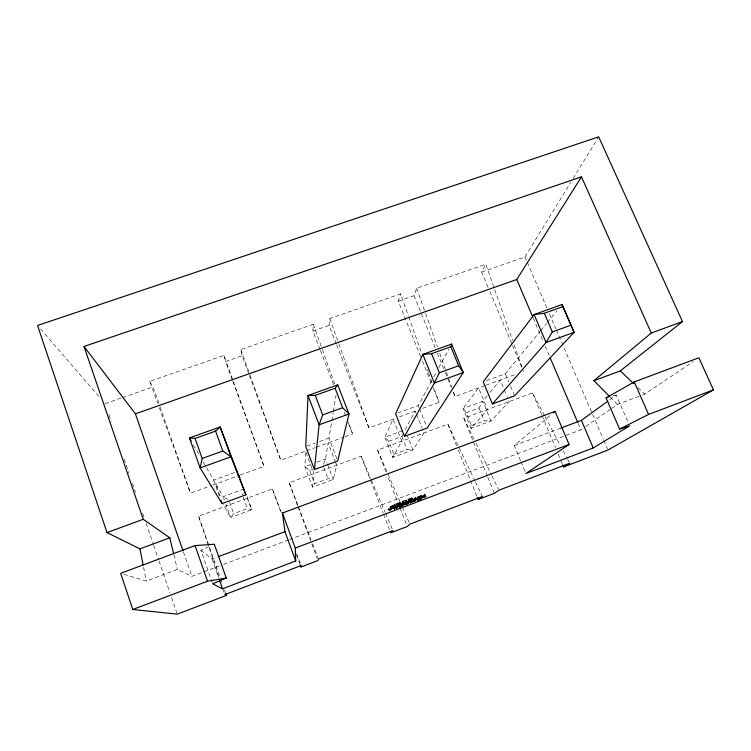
<?xml version="1.0" encoding="UTF-8"?>
<svg xmlns="http://www.w3.org/2000/svg" width="751" height="751" viewBox="0 0 751 751"><rect width="100%" height="100%" fill="white"/><g stroke="black" fill="none" stroke-linecap="round" stroke-linejoin="round"><path stroke-width="0.56" stroke-dasharray="3.75 2.82" d="M409.83 502.372L409.839 499.894L406.695 500.983L405.869 501.94L406.676 504.005L409.211 500.053L410.656 501.968L409.962 502.766L409.023 500.297L409.839 499.894L410.656 501.968L409.83 502.372L410.337 502.344L409.023 500.297L409.839 499.894L410.018 502.128L407.511 503.067L406.263 500.908L409.06 502.532L408.084 499.265L411.961 497.894L412.787 500.006L412.074 500.823L411.961 497.894L411.651 501.921M412.815 501.227L411.764 500.053L410.525 500.504L411.877 502.391L413.341 501.818L412.628 499.668L407.859 501.79L407.042 504.447L405.502 500.438L406.845 502.513L406.319 502.541L406.338 500.025L403.127 501.133L402.311 502.1L403.127 504.203L405.69 500.185L407.155 502.128L406.479 502.935L406.338 500.025L407.511 503.067L410.656 501.968L409.53 500.279L409.154 500.701L410.337 502.344M411.952 500.419L412.787 500.006L411.642 498.298L411.257 498.739L412.459 500.391L411.126 498.317L412.459 500.391L411.952 500.419L411.961 497.894L411.126 498.317L412.083 501.527L410.985 499.978L415.735 498.223L415.725 500.579L413.801 501.255L413.097 499.208L415.801 497.547L417.171 501.011C414.702 498.11 419.142 497.509 421.076 496.852L421.874 498.899L420.635 496.927L420.335 499.34L418.316 497.763L418.204 499.415M403.062 506.146L403.146 503.63L398.49 505.723L400.18 507.291L403.146 503.63L403.944 505.676L402.677 503.705L402.376 506.127L400.311 504.569L400.161 507.038L401.109 506.625L399.363 504.982L399.551 506.55M413.341 501.818L412.243 502.175L411.276 499.453L412.43 501.264L413.332 500.87L412.524 498.786L411.276 499.453L410.985 499.978L412.459 501.649L411.792 502.034L412.524 498.786L415.801 497.547L415.181 500.645L414.693 500.964L413.097 499.208L412.75 501.706L411.792 502.034L410.384 498.392L408.084 499.265L408.788 502.072L412.787 500.006L411.435 498.016L411.201 500.504L408.741 499.086L407.971 499.978L409.567 501.189L408.788 502.072M249.435 375.575L280.808 460.203L305.563 451.154L304.887 466.624L312.566 487.136L333.247 479.467L336.673 465.216L335.462 462.025M320.057 349.44L312.96 331.022L313.298 324.301L240.827 349.572L242.104 355.786L249.032 374.477M396.35 507.207L393.571 508.54L397.298 506.681L391.402 509.084L390.604 510.079L390.032 507.028L396.49 504.597L397.298 506.681L396.256 507.948L395.11 503.912L393.89 504.775L395.017 507.16L395.937 506.024L393.74 507.563L394.528 509.6L393.515 507.563L395.092 507.094L396.65 508.812L396.321 506.503L397.232 506.005L397.401 508.202L396.378 506.146L396.256 508.502L395.458 506.446L394.425 506.869L393.515 507.563L394.313 509.6L393.834 507.178L395.223 508.925L395.458 506.446L397.232 506.005L398.03 508.061L396.321 506.503L387.873 509.891L388.661 511.929M397.448 506.146L396.969 503.639L398.405 505.432L398.64 502.888L400.405 504.681L399.814 502.588L400.33 505.057L399.513 502.954L400.452 502.447L400.63 504.7L399.588 502.579L399.466 505.001L397.448 506.146L396.631 504.043L397.589 503.32L400.452 502.447L401.278 504.55C396.359 507.648 397.401 505.301 396.857 504.052L400.011 502.86L400.33 505.057L401.278 504.55L399.513 502.954L396.857 504.052L397.673 506.146L398.18 503.602L400.011 502.86L399.851 505.339L397.579 506.268L397.148 504.043L398.725 505.798L398.18 503.602L399.851 505.339L399.814 502.588L400.63 504.7L399.466 505.001L397.589 503.32L397.795 505.742L396.631 504.043M396.697 508.014L396.603 506.155L397.401 508.202M411.792 502.034L411.942 499.65M426.305 496.402L425.057 495.294L424.878 497.678L422.606 496.768L422.813 496.054L426.042 495.012L426.925 496.965M422.447 497.753L418.373 499.133L417.565 497.059L418.917 498.824L421.151 497.904L421.452 495.463L422.447 497.753L417.565 497.059L417.931 499.603L418.917 498.824L419.105 496.308L421.893 495.388L422.606 497.584L417.931 499.603L417.124 497.537L419.105 496.308L420.335 499.34M394.979 508.69L393.74 507.563L394.707 509.638L393.496 505.414L389.947 506.775L392.397 508.249L393.299 507.854L393.496 505.414L395.11 503.912L394.707 506.887L393.89 504.775L395.017 507.16L393.496 505.414L389.947 506.775L390.604 510.079M401.945 505.188L402.17 502.691L404.517 501.809L405.324 503.883L400.912 506.071L400.339 503.714L401.41 505.479L402.977 504.775L404.517 501.809M336.298 343.939L329.088 325.39L329.792 318.555L400.546 293.885L408.328 315.805M401.269 505.77L401.578 504.081L403.475 505.761L402.17 502.691L400.602 503.405L401.147 505.789L400.105 503.996L401.269 506.033L402.329 505.583L402.583 503.114L403.7 502.766L404.582 504.738L401.269 506.033L400.105 503.996L401.137 503.104L402.17 502.691L405.324 503.883M418.842 499.406L419.142 496.927L421.076 496.195L421.893 498.26L418.842 499.406L417.256 497.584L419.142 496.927L421.893 498.26M395.448 505.874L396.49 504.597L395.448 505.874L396.256 507.948L395.542 505.123L392.764 506.456L395.542 505.123M400.311 506.737L400.518 505.113L402.433 504.381L401.306 507.15L399.588 502.579M487.155 395.927L482.809 401.231L463.048 408.488L471.13 428.342L487.54 409.548L478.631 387.901L463.048 408.488L466.24 412.75L471.468 425.592L471.13 428.342L490.938 421.001L509.159 401.569L507.366 397.26M403.719 505.949L402.583 503.114L401.522 503.517L401.269 506.033L403.39 505.188L403.7 502.766L400.433 503.968L400.912 506.071M407.887 503.818L408.281 501.311L406.178 502.147L407.521 504.043L407.417 501.696L406.178 502.147M412.243 502.175L412.628 499.668M414.158 501.828L414.627 498.908L413.36 499.781L414.158 501.828L415.434 500.964L414.327 498.101L413.332 500.87L411.642 499.18L412.083 501.527L411.276 499.453M420.541 499.011L416.796 498.504L417.603 500.551L417.34 498.195L419.124 499.809L419.537 497.293L421.433 498.974L421.076 496.852L418.11 500.513L416.373 498.974L420.973 496.984L421.874 498.899M421.893 495.388L422.269 497.537L420.335 495.829L419.922 498.382L418.11 496.749L418.373 499.133L418.072 497.031L421.893 495.388L422.71 497.462L421.151 497.904M336.861 458.805L328.976 438.086L331.642 421.893M331.829 420.738L333.162 412.637M333.36 411.482L336.026 395.279M389.609 510.727L388.811 508.662L389.459 511.572L391.449 508.54L387.873 509.891L390.088 510.192M424.268 496.88L424.794 493.905L423.451 494.815L424.268 496.88L425.977 496.655L424.794 493.905L423.733 495.106L424.268 496.88L425.61 495.989L423.451 494.815M423.62 498.101L424.08 495.641L425.883 497.331L424.878 497.678L424.08 495.641L422.606 496.768L423.404 498.795M425.169 494.59L423.921 495.116L424.737 497.171L423.733 495.106L425.169 494.59L424.54 497.162L425.977 496.655L423.733 495.106L424.54 497.162L425.61 495.989M414.683 501.236L415.106 499.537L413.36 499.781L414.101 501.321M242.47 495.172L243.061 493.088M420.654 356.669L398.293 301.198L400.546 293.885M402.686 501.048L402.311 502.1L403.954 503.245L407.155 502.128L406.028 500.41L405.662 500.842L406.845 502.513L405.502 500.438L406.338 500.025L406.507 502.288L403.954 503.245L402.686 501.048L405.54 502.701M435.204 347.732L414.054 295.687L416.655 288.271L485.747 264.183L494.308 288.525M403.127 504.203L403.127 501.133L405.69 500.185L406.507 502.288L404.714 500.598L406.329 505.254L405.437 502.766L412.186 500.157L410.384 498.392L408.91 501.368L408.084 499.265M411.435 498.016L412.994 502.203L410.581 500.767L408.741 501.518L409.548 503.564L407.859 501.79L408.657 503.837L406.244 502.4L404.413 503.151L406.235 504.813L405.211 505.198L406.507 502.109L408.168 503.01M406.263 500.908L405.869 501.94L407.511 503.067M323.446 464.418L325.521 459.049L328.178 442.893L335.059 460.964M402.893 430.605L384.831 437.242L392.717 457.415L401.804 441.184L393.13 419.152L384.831 437.242L388.802 441.269L393.909 454.317L392.717 457.415L412.956 449.915L423.94 433.017L422.278 428.84M406.676 504.005L406.695 500.983L409.211 500.053L410.637 503.621M418.063 500.804L417.265 498.777L417.293 501.048L416.495 499.011L420.278 497.65L419.161 500.401L418.035 497.35L419.95 498.993L421.076 496.195M388.802 441.269L401.869 436.453L402.771 434.557M488.037 287.192L481.673 272.059L485.747 264.183M405.014 429.825L415.209 411.079L416.045 413.172M397.748 412.994L418.232 405.521L431.6 380.945M433.825 376.852L436.613 371.726M438.837 367.633L448.863 349.206M393.299 507.854L392.482 505.752L390.764 508.868L394.313 507.516L394.2 505.057M466.24 412.75L479.025 408.037L482.809 401.231L490.938 421.001L484.282 420.842L471.468 425.592M327.549 464.418L333.247 479.467L328.027 478.716L314.65 483.672L312.566 487.136L313.993 473.59L305.563 451.154M481.673 272.059L524.949 256.926L570.647 182.502M573.079 178.531L598.669 136.851M409.135 503.067L410.581 500.767L411.529 502.644L410.525 500.504L410.9 502.813L410.863 500.466L411.877 502.391L411.764 500.053M387.873 509.891L388.811 508.662M390.595 506.991L389.807 508.014L391.402 509.084L390.839 509.122L393.684 508.596L390.595 506.991L391.402 509.084M247.032 496.561L251.782 509.676L247.323 508.605L233.655 513.675L230.632 517.514L223.254 504.606M399.138 506.944L398.856 505.282L402.264 504.099L403.231 506.418L400.518 505.113L398.49 505.723L403.146 503.63M490.056 392.388L500.194 380.015L503.78 388.642M486.404 380.644L505.348 373.735L539.969 331.501M540.701 330.609L546.597 323.418M547.329 322.517L556.904 310.839M399.692 506.953L398.64 505.761L399.279 507.77L398.143 504.86L398.912 503.921L400.18 507.291M400.02 505.658L398.64 502.888M414.627 498.908L413.679 500.044L414.674 502.09L413.679 500.044L415.434 500.964M405.531 503.217L406.244 502.4L407.192 504.287L406.507 502.109L406.554 504.456M520.527 460.626L514.294 445.559L550.643 415.125M609.643 399.814L616.233 395.017L628.287 422.682M415.181 500.645L416.617 499.622L414.327 498.101L415.181 500.645L415.725 500.579L414.374 498.58L414.693 500.964L414.73 498.58L416.627 500.185L415.181 500.645L414.374 498.58L416.627 500.185L415.735 498.223M289.426 539.612L580.889 429.816L584.738 427.131M585.705 426.465L610.741 409.032M611.699 408.366L617.472 404.348L641.495 395.336M642.584 394.923L644.771 394.106L693.098 361.691M411.651 499.584L410.985 499.978L412.75 501.706M421.63 495.688L417.124 497.537L418.063 499.64L418.035 497.35M406.319 502.541L407.155 502.128M392.397 508.249L391.581 506.155L392.482 505.752M212.298 582.729L200.892 550.211L209.154 546.531M403.39 505.188L404.582 504.738L400.433 503.968L401.522 503.517L402.329 505.583M400.433 503.968L402.583 503.114M413.332 500.87L416.617 499.622M124.009 574.346L146.285 581.067L177.349 569.418L191.899 576.355L219.292 566.029M223.676 564.377L288.328 540.025M200.892 550.211L212.054 559.026L217.49 556.989M514.294 445.559L560.847 428.079M393.909 454.317L406.995 449.464L412.956 449.915L407.521 436.171M310.313 464.634L304.887 466.624L309.684 470.408L312.763 469.281M218.888 576.946L198.593 516.172L272.378 488.939L281.409 513.017M297.696 505.752L289.163 482.752L361.184 456.176L370.834 478.828M386.052 471.957L377.565 450.131L447.868 424.184L474.904 480.79M487.399 476.172L463.874 418.288L532.525 392.951L544.569 415.697M244.253 488.91L223.169 496.664L215.866 483.944L220.916 498.082M316.828 462.24L325.521 459.049L327.145 463.339M203.305 462.072L213.688 480.152L235.316 472.266M306.821 446.169L315.26 443.09M319.475 441.55L328.976 438.086M159.278 407.671L190.501 493.21L211.632 485.493M212.693 485.099L237.983 475.862M240.123 475.073L264.07 466.324L223.929 355.458L149.665 381.348L157.672 403.287M306.643 450.76L315.26 447.615M316.331 447.22L344.118 437.063M345.178 436.678L352.623 433.956L348.295 421.893M336.72 345.038L368.957 427.986L395.233 418.382M399.438 416.843L415.209 411.079M422.804 408.309L439.072 402.358L433.627 387.018M453.266 392.191L455.031 396.528L485.099 385.535M486.179 385.141L516.087 374.205M105.102 403.672L121.446 397.964M122.535 397.579L153.035 386.925L159.597 405.549M232.406 380.109L225.591 361.56L242.104 355.786M312.96 331.022L329.088 325.39M398.293 301.198L414.054 295.687M402.264 504.099L402.921 503.902M613.182 395.88L616.233 395.017M390.032 507.028L392.886 506.512M399.513 502.954L400.011 502.86M402.639 505.77L399.391 505.245L399.654 507.338L387.741 476.322M418.363 498.373L421.067 499.678L420.278 497.65M391.581 506.155L394.313 507.516M402.977 504.775L400.602 503.405L401.41 505.479L401.137 503.104L402.376 506.127M227.872 499.612L223.169 496.664L224.342 499.959M398.143 504.86L399.72 506.005L398.95 506.925L398.912 503.921M415.228 501.067L413.876 500.053L415.106 499.537L415.904 501.574M398.64 505.761L399.429 507.798L399.419 505.517L400.677 506.606M393.834 507.178L394.632 509.225L394.425 506.869L395.646 507.958M408.741 501.518L409.962 502.626M408.253 500.457L410.018 502.128M638.021 387.713L644.771 394.106M610.169 397.007L617.472 404.348M395.458 506.446L396.603 507.61M416.495 499.011L417.547 500.213M40.582 328.985L99.789 397.523M418.138 500.241L416.796 498.504L417.049 500.175M398.856 505.282L400.161 507.038M398.18 503.602L399.541 505.545M149.665 381.348L153.035 386.925M193.505 444.996L199.268 455.04M545.123 416.73L560.453 445.672M563.184 450.844L567.024 458.072M567.568 459.114L569.756 463.245M463.874 418.288L474.031 439.138M476.068 443.306L491.314 474.585M491.821 475.627L498.42 489.173M475.411 481.832L482.414 496.505M377.565 450.131L401.879 505.911M402.348 506.991L409.361 523.081M524.949 256.926L526.798 261.217M527.258 262.296L547.085 308.426M549.394 313.787L555.853 328.807M556.313 329.877L603.344 439.307M603.813 440.377L607.503 448.967M533.257 318.152L543.339 341.771M545.17 346.07L549.291 355.73M578.139 423.367L580.889 429.816M371.294 479.908L385.085 512.266M385.545 513.346L392.435 529.521M489.859 291.51L512.135 344.474M512.586 345.554L523.503 371.501M532.525 392.951L541.546 414.392M541.997 415.463L555.524 447.624M558.228 454.055L562.292 463.705M505.348 373.735L508.859 382.146M510.614 386.352L514.125 394.763M504.231 389.713L506.916 396.181M520.969 461.705L525.418 472.463M479.025 408.037L484.282 420.842M425.057 495.294L425.883 497.331M437.401 353.158L444.892 371.585M445.334 372.674L447.54 378.091M447.981 379.18L451.501 387.854M487.831 477.242L494.365 493.323M422.409 361.024L431.618 383.864M433.374 388.22L439.072 402.358M447.868 424.184L456.542 445.7M458.279 449.999L476.913 496.242M418.232 405.521L419.086 407.662M419.518 408.732L426.352 425.855M416.458 414.214L421.865 427.798M401.869 436.453L406.995 449.464M422.606 497.584L421.79 495.519L418.889 499.096L417.124 497.537L418.063 499.64M420.335 495.829L421.611 499.19M420.635 496.927L421.433 498.974M419.142 496.927L419.95 498.993M418.11 496.749L418.917 498.824M418.072 497.031L419.124 499.809M417.34 498.195L418.11 500.513M247.267 498.204L251.782 509.676L230.632 517.514L225.91 504.343M410.572 503.179L409.53 500.279L409.962 502.766M408.741 499.086L409.567 501.189M405.211 505.198L404.413 503.151L405.437 502.766L406.329 505.254M403.127 501.133L403.954 503.245M400.339 503.714L401.147 505.789M399.419 505.517L400.217 507.554M400.039 507.967L406.404 524.329M397.589 503.32L398.405 505.432M396.969 503.639L397.795 505.742M396.378 506.146L397.176 508.202L396.603 506.155L396.941 507.751M394.425 506.869L395.223 508.925M320.47 350.529L333.829 385.197M344.268 412.29L346.361 417.706M348.445 423.123L352.623 433.956M361.184 456.176L383.113 513.111M383.536 514.2L389.44 529.53M289.163 482.752L297.959 505.611M298.372 506.7L310.942 539.349M312.613 543.705L318.058 557.852M411.642 499.18L412.43 501.264M323.803 467.526L328.027 478.716M309.684 470.408L314.65 483.672M296.598 553.515L300.71 564.461M298.1 506.85L317.185 558.331M232.801 381.208L264.07 466.324M272.378 488.939L280.855 512.022M296.598 554.895L299.827 563.682M243.211 497.237L247.323 508.605M240.827 349.572L249.529 373.669M249.933 374.768L280.808 460.203M329.792 318.555L338.41 342.625M338.804 343.723L368.957 427.986M313.298 324.301L321.954 348.426M322.348 349.525L334.927 384.615M229.562 502.269L233.655 513.675M213.688 480.152L219.395 496.129M416.655 288.271L425.263 312.576M425.657 313.683L437.411 346.821M439.757 353.449L446.019 371.116M446.413 372.224L451.501 386.587M453.463 392.106L455.031 396.528M408.722 316.894L421.564 353.054M427.394 369.492L428.173 371.679M428.568 372.778L432.069 382.635M159.982 406.648L190.501 493.21M198.593 516.172L220.306 577.782M220.691 578.88L221.855 582.185M224.568 589.882L225.347 592.079M212.054 559.026L218.654 577.772M494.702 289.633L512.604 340.522M514.163 344.944L522.724 369.285M410.346 502.795L409.774 501.133L410.581 500.767L411.379 502.813L410.863 500.466M183.451 552.032L191.899 576.355M108.904 414.749L111.176 421.395M124.093 459.058L129.022 473.468M132.439 483.437L135.48 492.299M142.699 513.346L144.211 517.777M146.116 523.316L153.326 544.362M153.711 545.47L158.649 559.87M159.024 560.978L170.036 593.102M171.557 597.533L177.255 614.149M408.281 501.311L408.995 503.461L407.417 501.696L407.521 504.043L406.507 502.109L407.042 504.447M222.944 589.103L224.418 593.515M421.076 496.852L421.771 499.021L420.973 496.984L417.303 498.476L417.603 500.551M399.203 503.564L399.907 505.789M223.929 355.458L225.591 361.56M399.288 503.208L399.851 505.339M173.856 554.736L177.349 569.418M422.813 496.054L423.207 497.885M143.572 567.268L146.285 581.067M396.8 506.399L395.092 507.094L396.8 506.399"/><path stroke-width="1.13" d="M477.354 497.322L478.218 499.471L482.414 496.505L409.83 524.151L407.258 526.517L390.708 532.816L392.895 530.6L318.471 558.941L317.992 560.528L301.038 566.986L301.113 565.559L224.793 594.623L226.511 595.383L225.732 593.177M314.416 469.563L319.128 424.794L322.677 414.918L315.232 395.383L308.004 395.514L305.77 446.554L314.416 469.563L337.687 460.983L348.98 413.97L337.743 384.869L308.004 395.514L319.128 424.794L348.98 413.97L342.616 407.709L335.115 388.258L337.743 384.869M191.205 440.968L189.468 437.955L195.063 438.453L202.197 458.457L200.141 467.939L222.061 503.583L245.924 494.796L220.174 426.962L189.468 437.955L200.141 467.939L230.961 456.768L245.924 494.796M404.498 436.369L434.378 383.01L463.301 372.524L458.636 365.784L450.853 346.774L451.651 344.08L422.832 354.406L395.589 413.782L404.498 436.369L427.206 428.004L463.301 372.524L451.651 344.08M458.636 365.784L439.326 372.759L434.378 383.01L422.832 354.406L431.59 353.683L450.853 346.774M571.023 325.164L552.314 331.923L546.061 342.512L492.403 403.982L483.25 381.799L534.121 314.556L562.058 304.549L574.093 332.346L514.557 395.815L492.403 403.982M581.471 176.851L84.028 346.474L135.415 413.839L516.772 279.494L581.471 176.851L651.267 333.012L593.919 380.691L609.352 396.19M215.603 431.093L220.174 426.962L230.961 456.768L222.794 451.013L215.603 431.093L195.063 438.453M553.299 412.89L555.073 411.407L569.08 444.489L525.869 473.543L593.215 447.953L629.676 425.873L619.594 429.074L606.076 397.889L634.248 381.893L698.89 357.795L713.45 389.891L607.963 450.037L563.644 466.925L562.743 464.775M593.919 380.691L620.288 370.919L682.462 321.569L598.669 136.851L37.55 325.474L106.999 532.581L139.968 548.859L169.82 537.8L173.584 553.609M560.847 428.079L581.424 420.363L607.766 401.175M563.644 466.925L569.756 463.245L498.927 490.215L494.365 493.323L478.218 499.471M619.594 429.074L648.564 414.43L713.45 389.891M226.511 595.383L177.255 614.149L132.786 609.483L120.667 573.332L195.063 545.601L214.317 544.231L226.258 578.026L212.683 583.818L222.531 588.793L295.706 560.988L295.284 548.033L282.423 513.046L555.073 411.407M132.786 609.483L207.529 581.218L226.258 578.026M295.284 548.033L569.08 444.489M218.579 556.575L284.948 531.661L282.423 513.046M106.999 532.581L143.225 519.307L169.82 537.8M651.267 333.012L682.462 321.569M202.197 458.457L222.794 451.013M322.677 414.918L342.616 407.709M315.232 395.383L335.115 388.258M562.058 304.549L574.093 332.346L546.061 342.512L534.121 314.556L544.315 313.28L562.987 306.586M606.076 397.889L608.103 397.317M620.288 370.919L633.797 383.714M634.248 381.893L648.564 414.43M544.315 313.28L552.314 331.923M581.424 420.363L593.215 447.953M516.772 279.494L532.797 317.072M550.201 357.88L577.679 422.297M431.59 353.683L439.326 372.759M239.034 475.477L239.841 477.542M300.231 564.79L301.038 566.986M284.948 531.661L295.706 560.988M220.925 500.391L222.061 503.583M219.423 579.969L222.531 588.793M195.063 545.601L207.529 581.218M135.415 413.839L183.066 550.924M84.028 346.474L143.225 519.307M139.968 548.859L143.122 564.968"/></g></svg>
